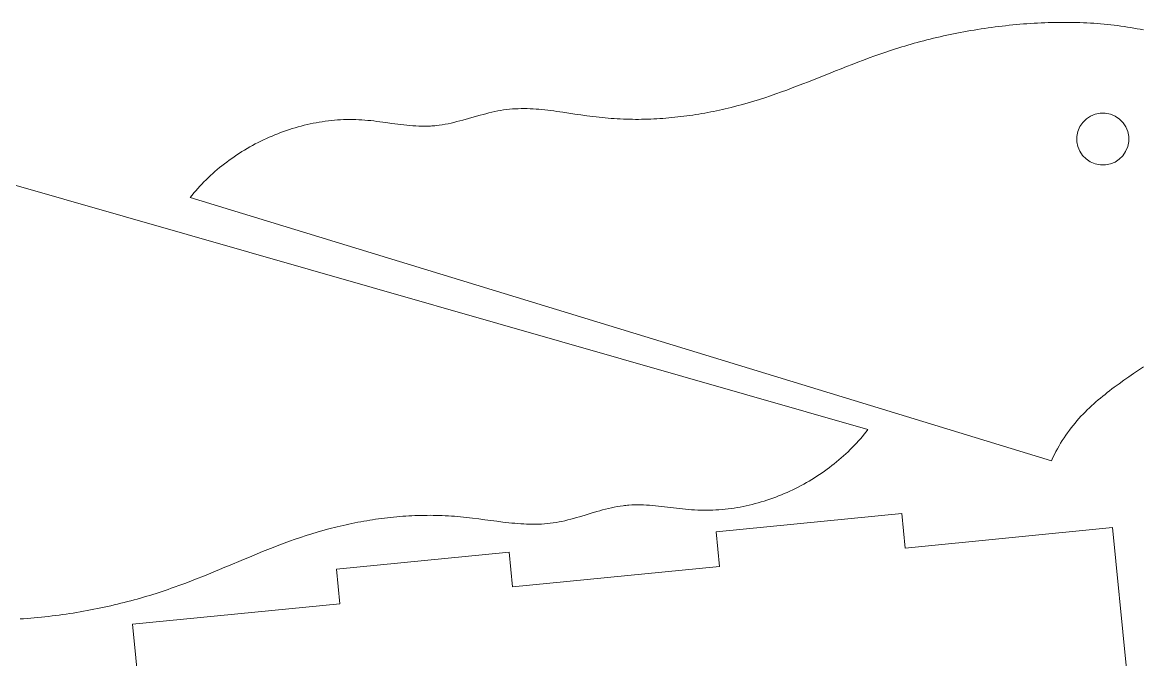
# Model space of a CAD drawing. Header units: inches. Extents: x 0.5 to 31.5, y 7.5 to 12.3.
# Drawn here: x 4.573 to 8.605, y 9.815 to 12.113 of the extents above; entities that cross this region are included whole.
import ezdxf

# ---------------------------------------------------------------- set-up
doc = ezdxf.new("R2010")
doc.units = ezdxf.units.IN
doc.header["$MEASUREMENT"] = 0
doc.layers.add('Layer 1', color=7, linetype='Continuous')

msp = doc.modelspace()

# ---------------------------------------------------------------- linework, layer by layer
at = {"layer": 'Layer 1', "lineweight": 0}
for points in [[(8.6117, 12.0856), (8.6003, 12.0879), (8.5888, 12.0902), (8.5772, 12.0923), (8.5656, 12.0943), (8.5539, 12.0963), (8.5421, 12.0981), (8.5302, 12.0998), (8.5183, 12.1013), (8.5063, 12.1028), (8.4942, 12.1042), (8.4821, 12.1055), (8.4699, 12.1067), (8.4576, 12.1077), (8.4453, 12.1087), (8.433, 12.1096), (8.4206, 12.1103), (8.4081, 12.111), (8.3957, 12.1116), (8.3831, 12.1121), (8.3706, 12.1124), (8.358, 12.1127), (8.3453, 12.1129), (8.3327, 12.113), (8.32, 12.113), (8.3073, 12.1129), (8.2945, 12.1127), (8.2818, 12.1125), (8.269, 12.1121), (8.2562, 12.1117), (8.2434, 12.1111), (8.2306, 12.1105), (8.2178, 12.1098), (8.205, 12.109), (8.1922, 12.1081), (8.1794, 12.1072), (8.1666, 12.1061), (8.1538, 12.105), (8.141, 12.1038), (8.1282, 12.1025), (8.1154, 12.1011), (8.1027, 12.0997), (8.0899, 12.0982), (8.0772, 12.0966), (8.0645, 12.0949), (8.0519, 12.0931), (8.0393, 12.0913), (8.0267, 12.0894), (8.0141, 12.0875), (8.0016, 12.0854), (7.9891, 12.0833), (7.9767, 12.0811), (7.9643, 12.0789), (7.9519, 12.0766), (7.9397, 12.0742), (7.9274, 12.0717), (7.9152, 12.0692), (7.9031, 12.0666), (7.8911, 12.064), (7.8791, 12.0613), (7.8671, 12.0585), (7.8553, 12.0557), (7.8435, 12.0528), (7.8318, 12.0499), (7.8202, 12.0469), (7.8086, 12.0438), (7.7971, 12.0407), (7.7858, 12.0375), (7.7745, 12.0343), (7.7632, 12.031), (7.7521, 12.0277), (7.741, 12.0243), (7.73, 12.0209), (7.7191, 12.0174), (7.7083, 12.0139), (7.6975, 12.0104), (7.6868, 12.0068), (7.6655, 11.9995), (7.6445, 11.9921), (7.6237, 11.9846), (7.6031, 11.977), (7.5828, 11.9693), (7.5625, 11.9615), (7.5425, 11.9537), (7.5225, 11.9459), (7.5027, 11.938), (7.483, 11.9302), (7.4438, 11.9145), (7.4048, 11.899), (7.3853, 11.8914), (7.3659, 11.8839), (7.3464, 11.8764), (7.3269, 11.8691), (7.3073, 11.862), (7.2877, 11.8549), (7.2679, 11.8481), (7.2481, 11.8414), (7.2282, 11.835), (7.2081, 11.8287), (7.1879, 11.8227), (7.1675, 11.817), (7.1469, 11.8115), (7.1262, 11.8062), (7.1158, 11.8037), (7.1054, 11.8013), (7.0949, 11.7989), (7.0844, 11.7965), (7.0739, 11.7943), (7.0634, 11.7921), (7.0528, 11.79), (7.0422, 11.788), (7.0315, 11.786), (7.0209, 11.7841), (7.0102, 11.7823), (6.9995, 11.7806), (6.9888, 11.7789), (6.978, 11.7774), (6.9672, 11.7759), (6.9565, 11.7744), (6.9457, 11.7731), (6.9348, 11.7719), (6.924, 11.7707), (6.9131, 11.7696), (6.9023, 11.7686), (6.8914, 11.7677), (6.8805, 11.7668), (6.8696, 11.7661), (6.8587, 11.7654), (6.8477, 11.7648), (6.8368, 11.7643), (6.8258, 11.764), (6.8149, 11.7636), (6.8039, 11.7634), (6.793, 11.7633), (6.782, 11.7633), (6.7711, 11.7634), (6.7601, 11.7635), (6.7491, 11.7638), (6.7382, 11.7641), (6.7272, 11.7646), (6.7162, 11.7651), (6.7053, 11.7658), (6.6943, 11.7665), (6.6834, 11.7674), (6.6724, 11.7684), (6.6615, 11.7694), (6.6506, 11.7706), (6.6397, 11.7719), (6.6288, 11.7732), (6.607, 11.7761), (6.5852, 11.7793), (6.5635, 11.7826), (6.5419, 11.7859), (6.5203, 11.7892), (6.4987, 11.7922), (6.4879, 11.7937), (6.4772, 11.7951), (6.4664, 11.7964), (6.4557, 11.7976), (6.4449, 11.7986), (6.4342, 11.7996), (6.4235, 11.8004), (6.4128, 11.8011), (6.4021, 11.8016), (6.3915, 11.802), (6.3808, 11.8021), (6.3702, 11.8021), (6.3595, 11.8018), (6.3489, 11.8014), (6.3383, 11.8007), (6.3277, 11.7998), (6.3171, 11.7986), (6.3066, 11.7971), (6.296, 11.7954), (6.2855, 11.7935), (6.2749, 11.7913), (6.2644, 11.789), (6.2539, 11.7865), (6.2433, 11.7838), (6.2328, 11.781), (6.2223, 11.7782), (6.2013, 11.7723), (6.1803, 11.7663), (6.1593, 11.7605), (6.1488, 11.7577), (6.1383, 11.755), (6.1278, 11.7524), (6.1173, 11.7499), (6.1068, 11.7477), (6.0962, 11.7456), (6.0857, 11.7438), (6.0751, 11.7422), (6.0646, 11.7409), (6.0593, 11.7403), (6.054, 11.7399), (6.0487, 11.7395), (6.0434, 11.7391), (6.0328, 11.7387), (6.0222, 11.7386), (6.0116, 11.7386), (6.0009, 11.739), (5.9903, 11.7395), (5.9796, 11.7402), (5.9689, 11.7411), (5.9582, 11.7421), (5.9475, 11.7433), (5.9368, 11.7446), (5.926, 11.7459), (5.9045, 11.7488), (5.8829, 11.7518), (5.8613, 11.7547), (5.8504, 11.7561), (5.8396, 11.7574), (5.8287, 11.7586), (5.8178, 11.7596), (5.8069, 11.7606), (5.796, 11.7614), (5.785, 11.762), (5.7741, 11.7624), (5.7631, 11.7626), (5.7522, 11.7626), (5.7412, 11.7625), (5.7302, 11.7622), (5.7192, 11.7617), (5.7082, 11.761), (5.6973, 11.7601), (5.6863, 11.759), (5.6754, 11.7578), (5.6644, 11.7564), (5.6535, 11.7548), (5.6426, 11.7531), (5.6317, 11.7512), (5.6208, 11.7491), (5.61, 11.7469), (5.5992, 11.7444), (5.5884, 11.7419), (5.5776, 11.7391), (5.5669, 11.7362), (5.5562, 11.7332), (5.5456, 11.73), (5.535, 11.7266), (5.5245, 11.7231), (5.514, 11.7194), (5.5035, 11.7155), (5.4931, 11.7116), (5.4828, 11.7074), (5.4725, 11.7032), (5.4623, 11.6987), (5.4522, 11.6942), (5.4421, 11.6895), (5.4321, 11.6846), (5.4222, 11.6796), (5.4123, 11.6745), (5.4025, 11.6692), (5.3928, 11.6638), (5.3832, 11.6583), (5.3737, 11.6527), (5.3642, 11.6469), (5.3549, 11.6409), (5.3456, 11.6349), (5.3365, 11.6287), (5.3274, 11.6224), (5.3185, 11.616), (5.3096, 11.6095), (5.3009, 11.6028), (5.2922, 11.596), (5.2837, 11.5892), (5.2753, 11.5822), (5.267, 11.575), (5.2588, 11.5678), (5.2508, 11.5605), (5.2428, 11.553), (5.2351, 11.5455), (5.2274, 11.5378), (5.2199, 11.53), (5.2125, 11.5222), (5.2052, 11.5142), (5.1981, 11.5061), (5.1911, 11.498), (5.1843, 11.4897), (5.1776, 11.4813), (8.2809, 10.5326)], [(4.5649, 9.9621), (4.5777, 9.963), (4.5905, 9.9639), (4.6033, 9.9649), (4.6161, 9.966), (4.6289, 9.9672), (4.6416, 9.9685), (4.6544, 9.9698), (4.6672, 9.9713), (4.68, 9.9728), (4.6927, 9.9744), (4.7054, 9.976), (4.7181, 9.9778), (4.7308, 9.9796), (4.7435, 9.9815), (4.7561, 9.9834), (4.7687, 9.9855), (4.7812, 9.9876), (4.7938, 9.9898), (4.8062, 9.992), (4.8187, 9.9944), (4.8311, 9.9968), (4.8434, 9.9992), (4.8557, 10.0018), (4.868, 10.0044), (4.8802, 10.007), (4.8923, 10.0097), (4.9044, 10.0125), (4.9164, 10.0154), (4.9283, 10.0183), (4.9402, 10.0213), (4.952, 10.0243), (4.9637, 10.0274), (4.9754, 10.0305), (4.987, 10.0337), (4.9985, 10.037), (5.0099, 10.0403), (5.0212, 10.0437), (5.0324, 10.0471), (5.0436, 10.0506), (5.0547, 10.0541), (5.0657, 10.0577), (5.0766, 10.0613), (5.0875, 10.0649), (5.0983, 10.0686), (5.109, 10.0724), (5.1196, 10.0761), (5.1408, 10.0838), (5.1616, 10.0916), (5.1823, 10.0994), (5.2027, 10.1074), (5.223, 10.1154), (5.2431, 10.1236), (5.263, 10.1317), (5.2828, 10.1399), (5.3025, 10.1481), (5.322, 10.1563), (5.361, 10.1726), (5.3997, 10.1888), (5.419, 10.1968), (5.4383, 10.2047), (5.4577, 10.2124), (5.4771, 10.2201), (5.4965, 10.2276), (5.516, 10.2349), (5.5356, 10.2421), (5.5553, 10.2491), (5.5752, 10.2559), (5.5951, 10.2625), (5.6153, 10.2689), (5.6355, 10.275), (5.656, 10.2809), (5.6766, 10.2865), (5.6869, 10.2892), (5.6973, 10.2918), (5.7077, 10.2944), (5.7182, 10.2969), (5.7287, 10.2993), (5.7392, 10.3017), (5.7497, 10.304), (5.7603, 10.3062), (5.7709, 10.3083), (5.7815, 10.3104), (5.7922, 10.3124), (5.8029, 10.3143), (5.8135, 10.3161), (5.8243, 10.3179), (5.835, 10.3196), (5.8458, 10.3212), (5.8566, 10.3227), (5.8674, 10.3242), (5.8782, 10.3255), (5.889, 10.3268), (5.8999, 10.328), (5.9107, 10.3291), (5.9216, 10.3302), (5.9325, 10.3311), (5.9434, 10.332), (5.9543, 10.3327), (5.9653, 10.3334), (5.9762, 10.334), (5.9871, 10.3345), (5.9981, 10.3349), (6.009, 10.3352), (6.02, 10.3354), (6.031, 10.3355), (6.0419, 10.3356), (6.0529, 10.3355), (6.0639, 10.3353), (6.0748, 10.3351), (6.0858, 10.3347), (6.0968, 10.3342), (6.1077, 10.3337), (6.1187, 10.333), (6.1296, 10.3322), (6.1406, 10.3314), (6.1515, 10.3304), (6.1625, 10.3293), (6.1734, 10.3282), (6.1952, 10.3256), (6.217, 10.3228), (6.2388, 10.3199), (6.2605, 10.317), (6.2822, 10.3141), (6.3038, 10.3114), (6.3146, 10.3101), (6.3254, 10.3089), (6.3361, 10.3078), (6.3469, 10.3068), (6.3576, 10.3059), (6.3684, 10.3052), (6.3791, 10.3045), (6.3898, 10.304), (6.4005, 10.3037), (6.4111, 10.3036), (6.4218, 10.3036), (6.4324, 10.3038), (6.4431, 10.3042), (6.4537, 10.3049), (6.4643, 10.3057), (6.4749, 10.3069), (6.4854, 10.3082), (6.496, 10.3099), (6.5065, 10.3118), (6.517, 10.3139), (6.5275, 10.3162), (6.538, 10.3188), (6.5485, 10.3215), (6.5589, 10.3243), (6.5694, 10.3272), (6.5799, 10.3303), (6.6007, 10.3365), (6.6216, 10.3429), (6.6425, 10.3491), (6.653, 10.3521), (6.6634, 10.355), (6.6739, 10.3577), (6.6844, 10.3603), (6.6949, 10.3628), (6.7054, 10.365), (6.7159, 10.3671), (6.7264, 10.3688), (6.7369, 10.3703), (6.7422, 10.371), (6.7475, 10.3715), (6.7528, 10.372), (6.7581, 10.3724), (6.7687, 10.3731), (6.7793, 10.3734), (6.7899, 10.3735), (6.8005, 10.3734), (6.8112, 10.373), (6.8219, 10.3725), (6.8326, 10.3718), (6.8433, 10.3709), (6.854, 10.37), (6.8648, 10.3689), (6.8756, 10.3677), (6.8971, 10.3652), (6.9188, 10.3626), (6.9405, 10.3601), (6.9513, 10.3589), (6.9622, 10.3578), (6.9731, 10.3568), (6.984, 10.3559), (6.9949, 10.3551), (7.0059, 10.3545), (7.0168, 10.3541), (7.0278, 10.3539), (7.0387, 10.3539), (7.0497, 10.354), (7.0607, 10.3544), (7.0716, 10.3549), (7.0826, 10.3556), (7.0936, 10.3565), (7.1045, 10.3575), (7.1155, 10.3588), (7.1264, 10.3602), (7.1373, 10.3618), (7.1482, 10.3635), (7.1591, 10.3655), (7.1699, 10.3676), (7.1808, 10.3699), (7.1916, 10.3723), (7.2023, 10.3749), (7.2131, 10.3777), (7.2238, 10.3806), (7.2344, 10.3837), (7.2451, 10.3869), (7.2556, 10.3903), (7.2662, 10.3939), (7.2767, 10.3976), (7.2871, 10.4014), (7.2975, 10.4055), (7.3078, 10.4096), (7.318, 10.4139), (7.3282, 10.4184), (7.3384, 10.423), (7.3484, 10.4277), (7.3584, 10.4326), (7.3683, 10.4376), (7.3782, 10.4428), (7.3879, 10.4481), (7.3976, 10.4535), (7.4072, 10.4591), (7.4168, 10.4648), (7.4262, 10.4706), (7.4355, 10.4766), (7.4448, 10.4826), (7.4539, 10.4888), (7.463, 10.4952), (7.4719, 10.5016), (7.4808, 10.5082), (7.4895, 10.5149), (7.4981, 10.5217), (7.5066, 10.5286), (7.515, 10.5357), (7.5233, 10.5428), (7.5315, 10.5501), (7.5395, 10.5574), (7.5475, 10.5649), (7.5553, 10.5725), (7.5629, 10.5802), (7.5705, 10.588), (7.5779, 10.5959), (7.5851, 10.6039), (7.5922, 10.612), (7.5992, 10.6202), (7.606, 10.6285), (7.6127, 10.6368), (7.6192, 10.6453), (4.4999, 11.5398)], [(8.2809, 10.5326), (8.2859, 10.5437), (8.2911, 10.5545), (8.2964, 10.5652), (8.302, 10.5756), (8.3076, 10.5857), (8.3135, 10.5957), (8.3195, 10.6054), (8.3256, 10.615), (8.3319, 10.6243), (8.3383, 10.6335), (8.3449, 10.6425), (8.3515, 10.6512), (8.3584, 10.6598), (8.3653, 10.6683), (8.3724, 10.6766), (8.3795, 10.6847), (8.3868, 10.6926), (8.3942, 10.7005), (8.4017, 10.7081), (8.4093, 10.7157), (8.417, 10.7231), (8.4248, 10.7304), (8.4327, 10.7375), (8.4407, 10.7446), (8.4487, 10.7515), (8.4568, 10.7584), (8.465, 10.7651), (8.4733, 10.7718), (8.4816, 10.7784), (8.49, 10.7849), (8.4984, 10.7913), (8.5069, 10.7976), (8.5241, 10.8102), (8.5414, 10.8225), (8.5588, 10.8347), (8.5764, 10.8468), (8.6117, 10.8708)], [(4.9703, 9.9428), (5.0685, 8.9476), (5.8149, 9.0213), (5.8272, 8.8969), (6.4491, 8.9583), (6.4369, 9.0827), (7.1832, 9.1564), (7.1955, 9.032), (7.8643, 9.0981), (7.852, 9.2225), (8.5984, 9.2962), (8.5001, 10.2913), (7.7538, 10.2176), (7.7415, 10.342), (7.0727, 10.276), (7.085, 10.1516), (6.3386, 10.0779), (6.3263, 10.2023), (5.7043, 10.1409), (5.7166, 10.0165), (4.9703, 9.9428)]]:
    msp.add_lwpolyline(points, dxfattribs=at)
msp.add_open_spline([(8.4927, 11.782), (8.4432, 11.7971), (8.3908, 11.7693), (8.3757, 11.7197), (8.3605, 11.6702), (8.3884, 11.6178), (8.4379, 11.6027), (8.4874, 11.5875), (8.5398, 11.6154), (8.555, 11.6649), (8.5701, 11.7144), (8.5423, 11.7668), (8.4927, 11.782)], degree=3, knots=[0, 0, 0, 0, 1, 1, 1, 2, 2, 2, 3, 3, 3, 4, 4, 4, 4], dxfattribs=at)

doc.saveas('drawing.dxf')
